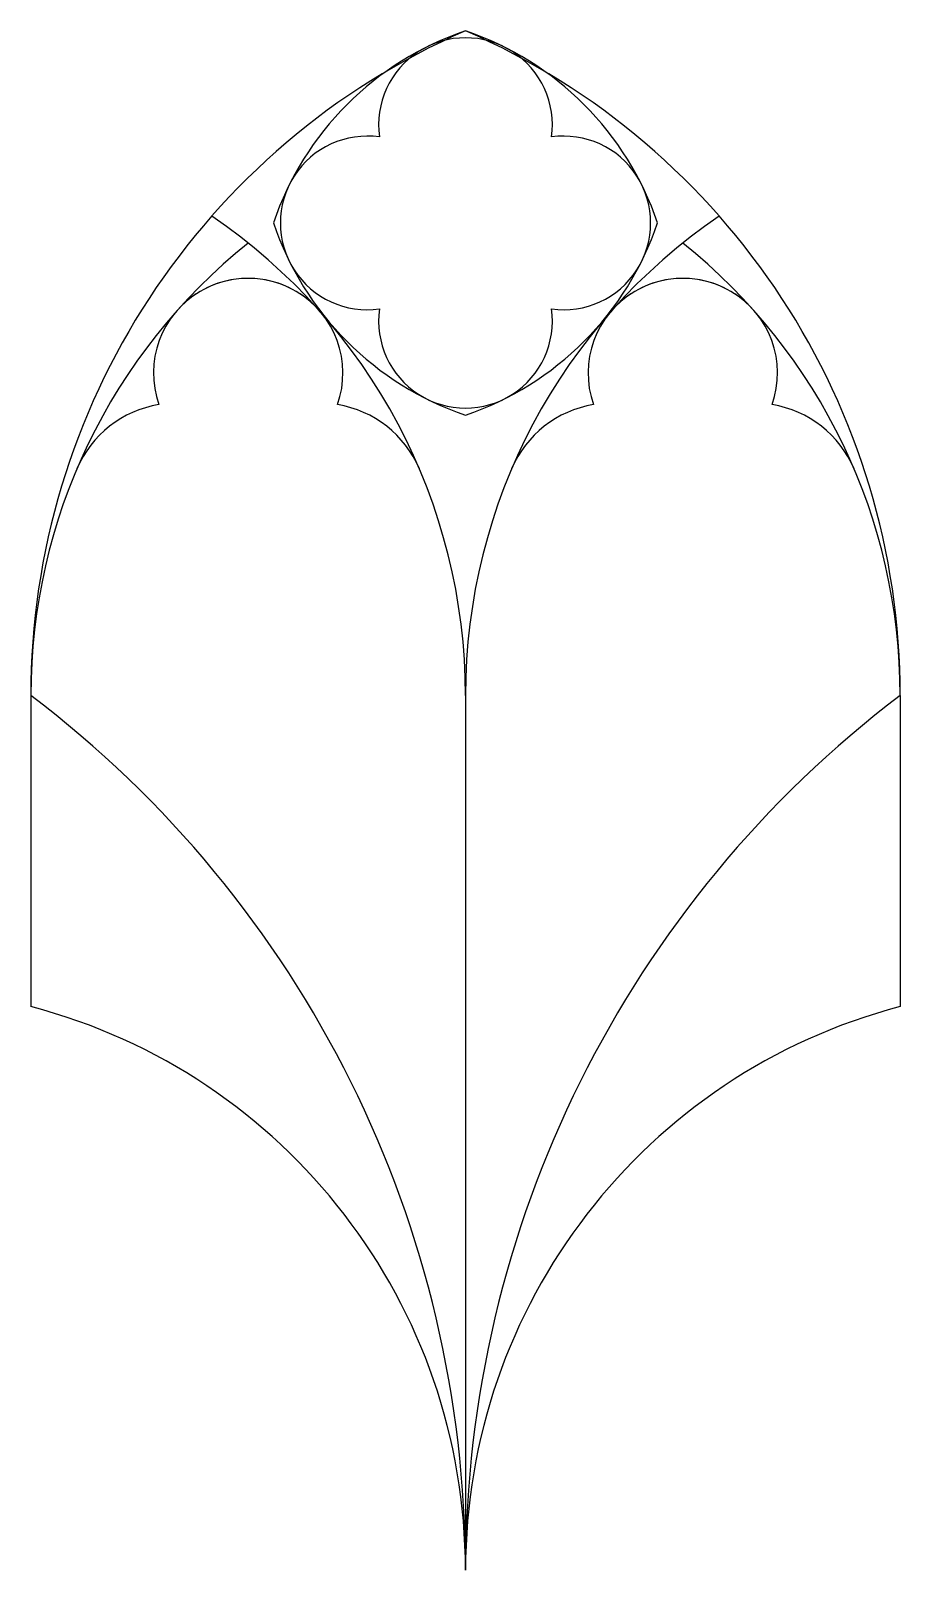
# Model space of a CAD drawing. Extents: x -47 to 47, y -95 to 72.
import ezdxf

# ---------------------------------------------------------------- set-up
doc = ezdxf.new("R2010")
doc.units = 0
doc.layers.add('MODELSKETCH_VISIBLE', color=7, linetype='CONTINUOUS')

msp = doc.modelspace()

# ---------------------------------------------------------------- linework, layer by layer
at = {"layer": 'MODELSKETCH_VISIBLE'}
for p, q in [((-47.31, 0), (-47.31, -33.86)), ((0, 0), (0, -95.2)), ((47.31, 0), (47.31, -33.86))]:
    msp.add_line(p, q, dxfattribs=at)
for centre, radius, start, end in [((31.64, 0), 78.95, 113.6272, 180), ((10.73, 40.69), 33.41, 108.7282, 161.2718), ((-10.73, 40.69), 33.41, 18.7282, 71.2718), ((-31.64, 0), 78.95, 0, 66.3728), ((0, 62.12), 9.45, 351.8322, 188.1678), ((-10.7, 51.42), 9.45, 81.8322, 278.1678), ((10.7, 51.42), 9.45, 261.8322, 98.1678), ((-63.07, 0), 63.07, 0, 55.8026), ((63.07, 0), 63.07, 124.1974, 180), ((10.73, 62.15), 33.41, 198.7282, 251.2718), ((-10.73, 62.15), 33.41, 288.7282, 341.2718), ((15.76, 0), 63.07, 128.6779, 180), ((-15.76, 0), 63.07, 0, 51.3221), ((-23.65, 35.08), 10.31, 41.6677, 199.4058), ((-23.65, 35.08), 10.31, 340.5942, 138.3323), ((23.65, 35.08), 10.31, 41.6677, 199.4058), ((23.65, 35.08), 10.31, 340.5942, 138.3323), ((0, 40.72), 9.45, 171.8322, 8.1678), ((-31.5, 20.08), 11.72, 99.2145, 156.975), ((-15.81, 20.08), 11.72, 23.025, 80.7855), ((15.81, 20.08), 11.72, 99.2145, 156.975), ((31.5, 20.08), 11.72, 23.025, 80.7855), ((-119.44, -95.2), 119.44, 0, 52.8484), ((119.44, -95.2), 119.44, 127.1516, 180), ((-63.42, -95.2), 63.42, 0, 75.2841), ((63.42, -95.2), 63.42, 104.7159, 180)]:
    msp.add_arc(centre, radius, start, end, dxfattribs=at)

doc.saveas('drawing.dxf')
